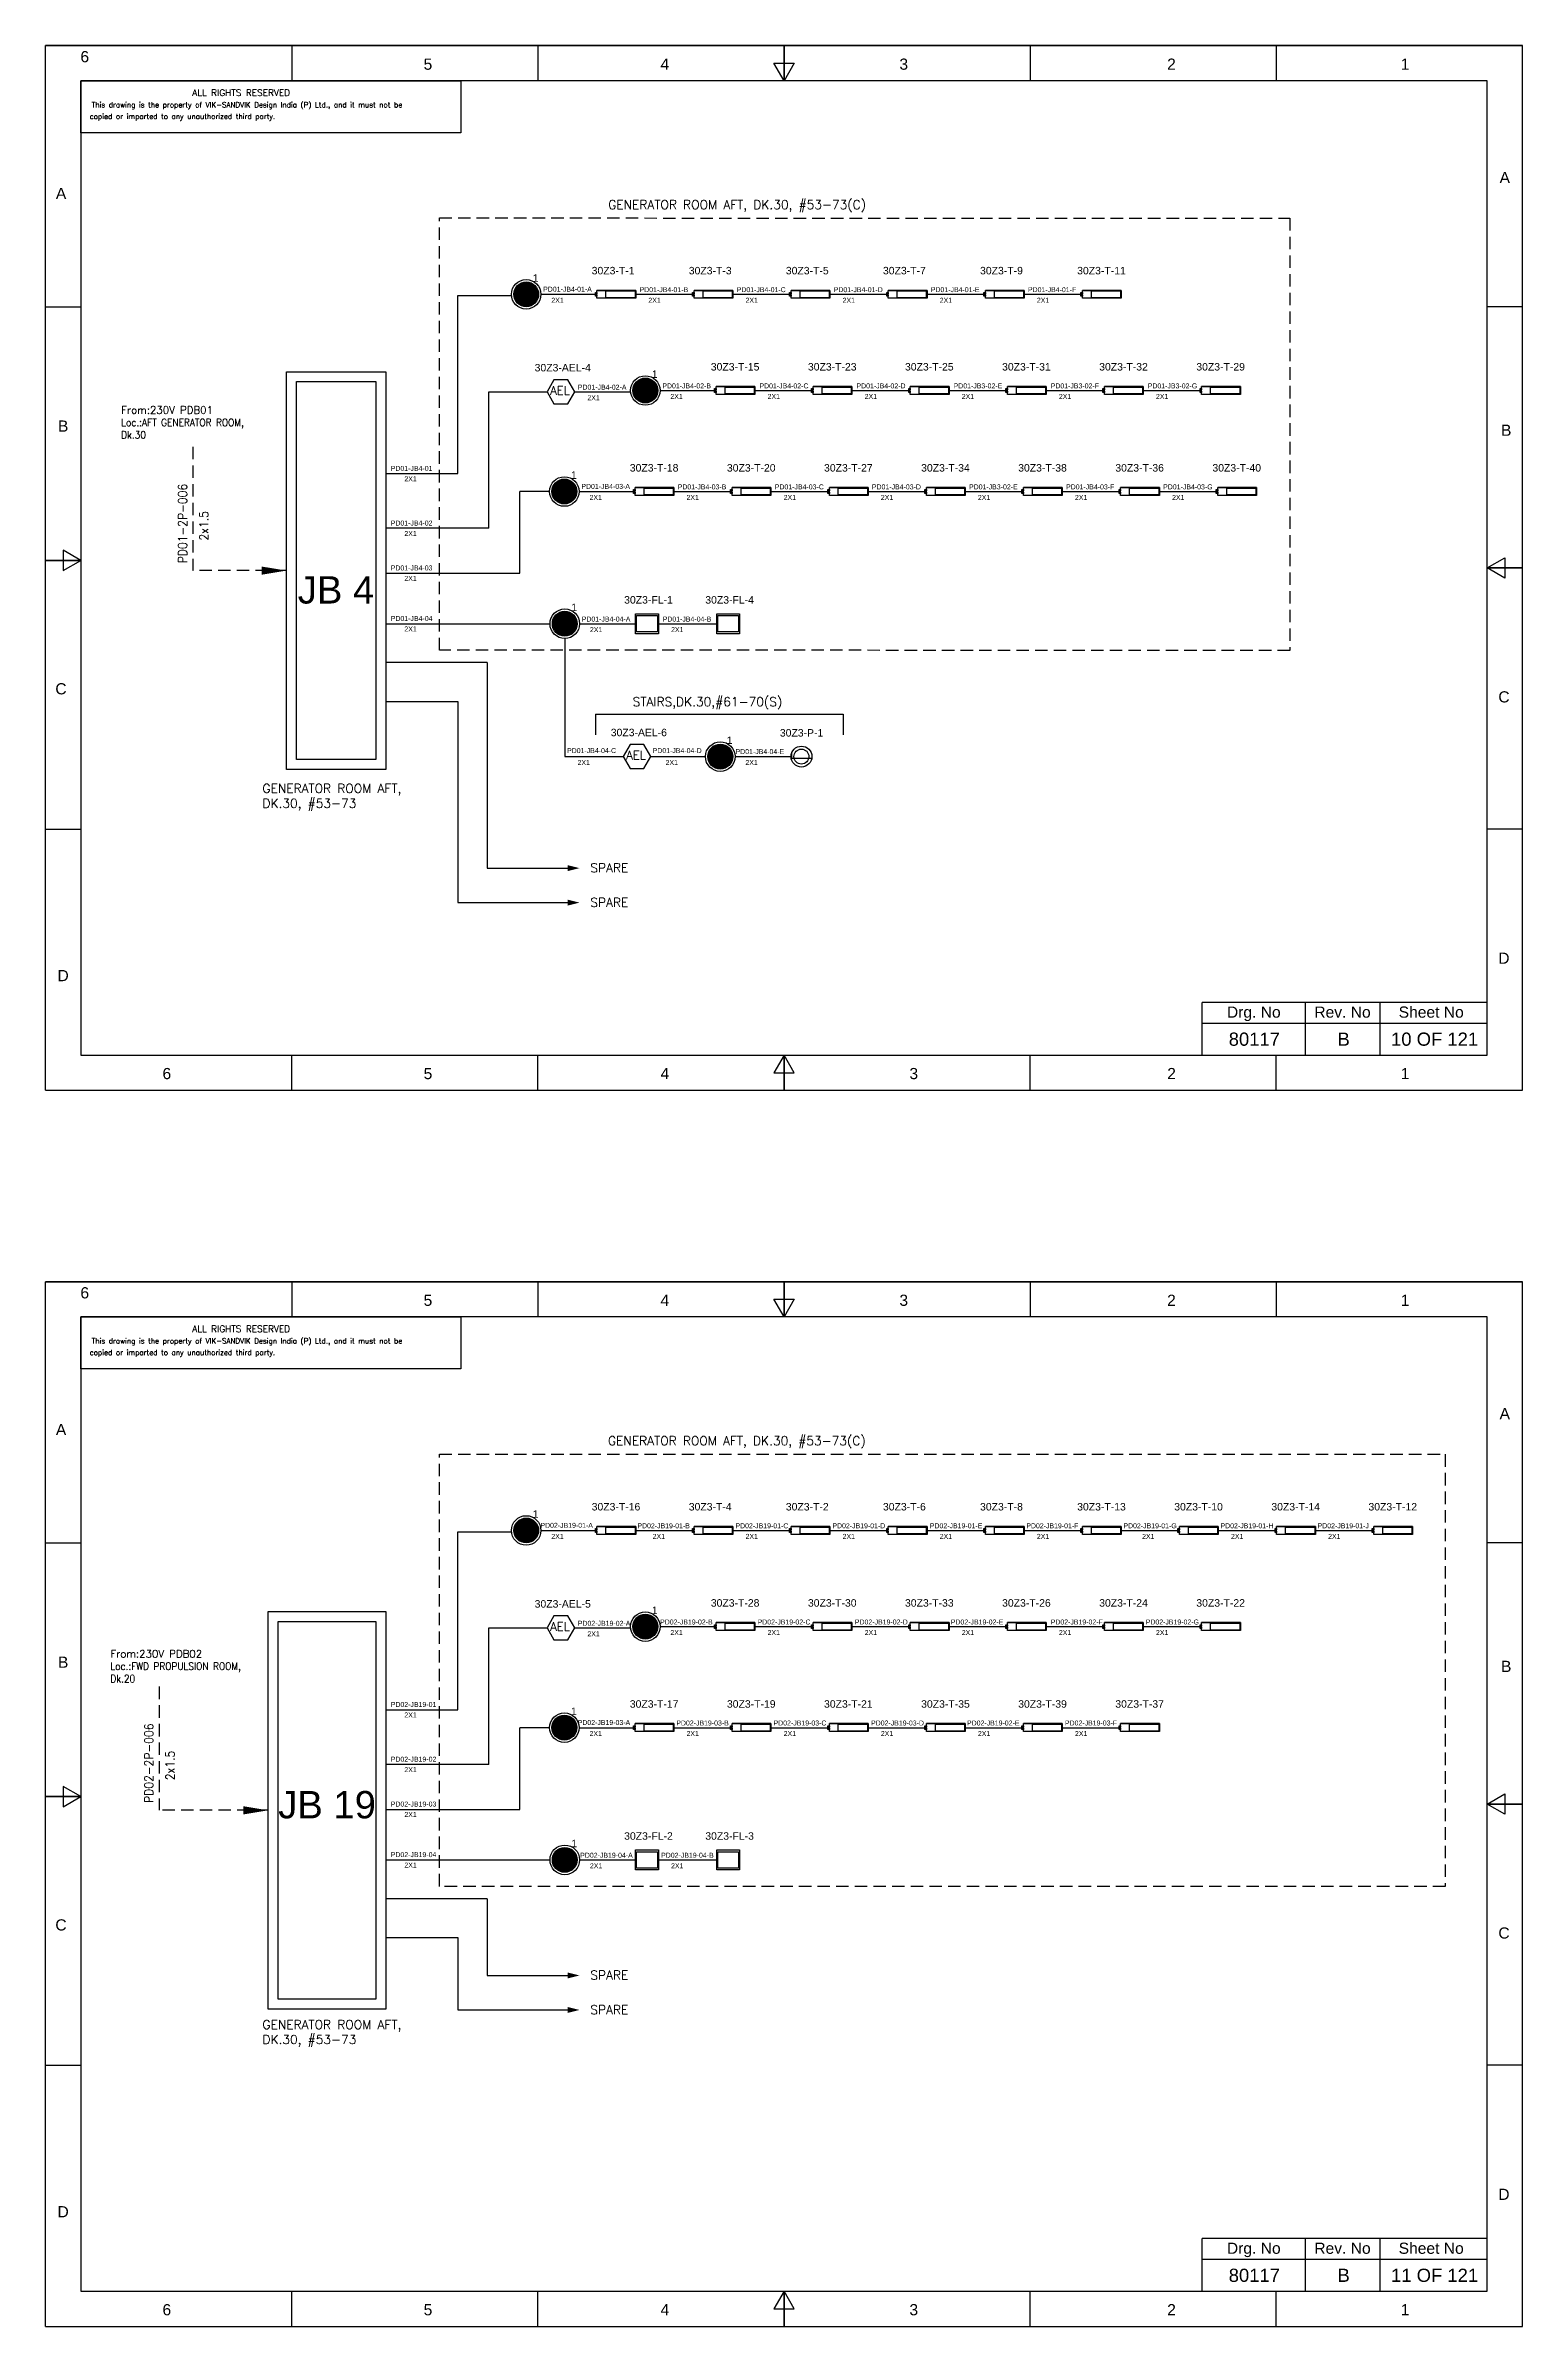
# Model space of a CAD drawing. Header units: inches. Extents: x -3311 to 1429, y -713 to 2436.
# Drawn here: x -2357.4 to -2060.4, y 1612.5 to 2071.1 of the extents above; entities that cross this region are included whole.
import ezdxf
from ezdxf.enums import TextEntityAlignment as Align

# ---------------------------------------------------------------- set-up
doc = ezdxf.new("R2010")
doc.units = ezdxf.units.IN
doc.linetypes.add('HIDDEN', pattern=[0.375, 0.25, -0.125])
doc.linetypes.add('SOLID', pattern=[0])
for name, color, linetype, lineweight in [('ELEC_TXT-025', 1, 'Continuous', 25), ('HEL-025', 1, 'Continuous', 25), ('HEL-035', 2, 'Continuous', 35)]:
    doc.layers.add(name, color=color, linetype=linetype, lineweight=lineweight)
doc.layers.add('LINE', color=3, linetype='SOLID')
doc.styles.add('_NORMAL', font='arial.ttf')
doc.styles.add('ROMANS', font='simplex.shx', dxfattribs={"width": 0.88})
doc.styles.get("Standard").update_dxf_attribs({"font": 'arial.ttf'})
doc.dimstyles.get("Standard").update_dxf_attribs({"dimtxt": 0.18, "dimasz": 0.18, "dimexe": 0.18, "dimexo": 0.0625, "dimgap": 0.09, "dimtad": 0, "dimtih": 1, "dimtoh": 1, "dimdec": 4, "dimzin": 0, "dimdsep": 46, "dimtxsty": 'Standard', "dimcen": 0.09, "dimadec": 0, "dimazin": 0, "dimtfac": 1, "dimtdec": 4, "dimtofl": 0, "dimtmove": 0, "dimatfit": 3, "dimfxl": 1, "dimtolj": 1, "dimtzin": 0, "dimarcsym": 0})
pattern_1 = [(0, (0, 0), (0, 6.985), [5.08, -1.905]), (90, (0, 0), (-6.985, 4e-16), [5.08, -1.905])]

# ---------------------------------------------------------------- blocks, each defined once
blk = doc.blocks.new('fr')
at = {"color": 7, "linetype": 'Continuous'}
for p, q in [((33763.99, 4500.4), (33466.99, 4500.4)), ((33466.99, 4500.4), (33763.99, 4500.4)), ((33466.99, 4290.33), (33466.99, 4500.4)), ((33516.49, 4500.4), (33516.49, 4493.33)), ((33565.99, 4500.4), (33565.99, 4493.33)), ((33615.49, 4500.4), (33615.49, 4493.33)), ((33615.49, 4493.33), (33615.49, 4500.4)), ((33615.49, 4500.4), (33615.49, 4493.33)), ((33664.99, 4500.4), (33664.99, 4493.33)), ((33714.49, 4500.4), (33714.49, 4493.33)), ((33763.99, 4290.33), (33763.99, 4500.4)), ((33763.99, 4290.33), (33763.99, 4500.4)), ((33615.49, 4493.33), (33613.45, 4496.87)), ((33613.45, 4496.87), (33617.53, 4496.87)), ((33617.53, 4496.87), (33615.49, 4493.33)), ((33756.92, 4493.33), (33474.06, 4493.33)), ((33474.06, 4493.33), (33474.06, 4297.41)), ((33756.92, 4297.41), (33756.92, 4493.33)), ((33466.99, 4447.89), (33474.06, 4447.89)), ((33763.99, 4447.89), (33756.92, 4447.89)), ((33474.06, 4396.87), (33470.53, 4398.91)), ((33470.53, 4398.91), (33470.53, 4394.83)), ((33466.99, 4396.87), (33474.06, 4396.87)), ((33474.06, 4396.87), (33466.99, 4396.87)), ((33466.99, 4396.87), (33474.06, 4396.87)), ((33470.53, 4394.83), (33474.06, 4396.87)), ((33756.92, 4395.37), (33760.45, 4397.41)), ((33763.99, 4395.37), (33756.92, 4395.37)), ((33760.45, 4393.33), (33756.92, 4395.37)), ((33756.92, 4395.37), (33763.99, 4395.37)), ((33763.99, 4395.37), (33756.92, 4395.37)), ((33760.45, 4397.41), (33760.45, 4393.33)), ((33466.99, 4342.85), (33474.06, 4342.85)), ((33763.99, 4342.85), (33756.92, 4342.85)), ((33474.06, 4297.41), (33756.92, 4297.41)), ((33516.49, 4290.33), (33516.49, 4297.41)), ((33565.99, 4290.33), (33565.99, 4297.41)), ((33615.49, 4297.41), (33613.45, 4293.87)), ((33613.45, 4293.87), (33617.53, 4293.87)), ((33615.49, 4290.33), (33615.49, 4297.41)), ((33617.53, 4293.87), (33615.49, 4297.41)), ((33615.49, 4297.41), (33615.49, 4290.33)), ((33615.49, 4290.33), (33615.49, 4297.41)), ((33664.99, 4290.33), (33664.99, 4297.41)), ((33714.49, 4290.33), (33714.49, 4297.41)), ((33466.99, 4290.33), (33763.99, 4290.33)), ((33466.99, 4290.33), (33763.99, 4290.33))]:
    blk.add_line(p, q, dxfattribs=at)
at = {"color": 7, "style": '_NORMAL'}
for s, p in [('6', (33474.86, 4498.18)), ('5', (33543.88, 4496.68)), ('4', (33591.52, 4496.68)), ('3', (33639.57, 4496.68)), ('2', (33693.41, 4496.68)), ('1', (33740.39, 4496.68)), ('A', (33760.45, 4473.88)), ('A', (33470.1, 4470.68)), ('B', (33470.52, 4423.9)), ('B', (33760.74, 4423.06)), ('C', (33470.08, 4371.07)), ('C', (33760.29, 4369.44)), ('D', (33760.27, 4316.89)), ('D', (33470.51, 4313.39)), ('6', (33491.37, 4293.69)), ('5', (33543.89, 4293.69)), ('4', (33591.53, 4293.69)), ('3', (33641.59, 4293.69)), ('2', (33693.43, 4293.69)), ('1', (33740.41, 4293.69))]:
    blk.add_text(s, height=2.25, dxfattribs=at).set_placement(p, align=Align.MIDDLE_CENTER)
blk = doc.blocks.new('A$C4BAD7D21')
at = {"layer": 'HEL-025'}
blk.add_lwpolyline([(-34000, 0), (-34000, 2086), (-18714, 2086), (-18714, 0)], close=True, dxfattribs=at)
at = {"layer": 'HEL-025', "style": 'ROMANS'}
for s, p in [('This drawing is the property of VIK-SANDVIK Design India (P) Ltd., and it must not be', (-33558, 1016)), (' copied or imparted to any unauthorized third party.', (-33785, 550))]:
    blk.add_text(s, height=210, dxfattribs=at).set_placement(p)
at = {"layer": 'HEL-035', "style": 'ROMANS'}
blk.add_text('     ALL RIGHTS RESERVED', height=262.5, dxfattribs=at).set_placement((-30497, 1476))
blk = doc.blocks.new('FIXED_KEY_SWITCH')
h = blk.add_hatch(color=1)
h.dxf.hatch_style = 1
edge = h.paths.add_edge_path()
edge.add_arc((848.13, 1737.46), 2.5, 0, 360)
at = {"color": 1}
blk.add_circle((848.13, 1737.46), 2.5, dxfattribs=at)
at = {"color": 7, "insert": (849.44, 1741.5), "char_height": 1.5, "attachment_point": 1, "style": '_NORMAL'}
blk.add_mtext_dynamic_manual_height_columns('1', width=1.5, gutter_width=7.5, heights=[0], dxfattribs=at)
blk = doc.blocks.new('SWT')
blk.add_blockref('FIXED_KEY_SWITCH', (0, 0))
blk.add_attdef('TAG_NO', (844.55, 1741.11), '', height=1.5)
blk = doc.blocks.new('2A')
at = {"color": 7, "lineweight": -3, "ltscale": 2.5}
blk.add_line((790.02, 1997.62, -0.03), (782.23, 1997.62, -0.03), dxfattribs=at)
at = {"color": 7, "lineweight": -3, "ltscale": 2.5, "elevation": -0.03}
for points in [[(781.91, 1997.21), (782.23, 1997.21), (782.23, 1996.94), (781.91, 1996.94)], [(781.91, 1996.7), (782.23, 1996.7), (782.23, 1996.44), (781.91, 1996.44)], [(782.23, 1997.62), (790.02, 1997.62), (790.02, 1996.02), (782.23, 1996.02)], [(784.03, 1997.5), (789.88, 1997.5), (789.88, 1996.14), (784.03, 1996.14)]]:
    blk.add_lwpolyline(points, close=True, dxfattribs=at)
blk = doc.blocks.new('LED TUBE LIGHT 30W')
blk.add_blockref('2A', (179.91, -357.89))
blk.add_attdef('TAG_NO.', (962.52, 1642.97), '', height=1.5)
blk = doc.blocks.new('AEL')
at = {"color": 4}
blk.add_lwpolyline([(989.98, -190.09), (992.75, -190.09), (994.14, -187.69), (992.75, -185.28), (989.98, -185.28), (988.59, -187.69)], close=True, dxfattribs=at)
at = {"color": 4, "style": 'ROMANS'}
blk.add_text('AEL', height=1.725, dxfattribs=at).set_placement((989.2, -188.27))
blk = doc.blocks.new('AEL_L')
blk.add_blockref('AEL', (0, 0))
blk.add_attdef('TAG_NO', (986.55, -183.59), '', height=1.5)
blk = doc.blocks.new('13')
for points in [[(436.88, 1959.44), (441.46, 1959.44), (441.46, 1955.44), (436.88, 1955.44)], [(437.07, 1959.08), (441.26, 1959.08), (441.26, 1955.8), (437.07, 1955.8)]]:
    blk.add_lwpolyline(points, close=True)
blk = doc.blocks.new('LED FLOOD LIGHT 100W')
blk.add_blockref('13', (5123.55, -712.19))
blk.add_attdef('TAG_NO', (5558.98, 1249.67), '', height=1.5)
blk = doc.blocks.new('1')
h = blk.add_hatch()
h.set_pattern_fill('ANGLE', color=6)
h.set_pattern_definition(pattern_1)
h.paths.add_polyline_path([(303.23, 2044.43, 1), (306.22, 2044.43, 1)], flags=0)
h.paths.add_polyline_path([(302.63, 2044.43, 1), (306.83, 2044.43, 1)])
h.paths.add_polyline_path([(306.22, 2044.43, -1), (303.23, 2044.43, -1)], flags=16)
h = blk.add_hatch()
h.set_pattern_fill('ANGLE', color=6)
h.set_pattern_definition(pattern_1)
h.paths.add_polyline_path([(303.23, 2044.43, 1), (306.22, 2044.43, 1)])
at = {"color": 6}
for radius in [2.1, 1.5]:
    blk.add_circle((304.73, 2044.43), radius, dxfattribs=at)
blk = doc.blocks.new('LED PENDENT LIGHT 15W')
blk.add_blockref('1', (0, 0))
blk.add_attdef('TAG_NO', (301.63, 2048.1), '', height=1.5)

msp = doc.modelspace()

# ---------------------------------------------------------------- linework, layer by layer
for p, q in [((-2274.44, 1985.06), (-2274.44, 2020.86)), ((-2256, 1981.46), (-2262.01, 1981.46)), ((-2252.94, 1951.9), (-2252.94, 1928.16)), ((-2268.52, 1947.07), (-2288.91, 1947.07)), ((-2246.74, 1936.71, -0.03), (-2196.98, 1936.71, -0.03)), ((-2274.44, 1736.48), (-2274.44, 1772.28)), ((-2256, 1732.88), (-2262.01, 1732.88)), ((-2268.52, 1698.49), (-2288.91, 1698.49))]:
    msp.add_line(p, q)
at = {"color": 7, "linetype": 'Continuous'}
for p, q in [((-2067.42, 1878.73), (-2124.74, 1878.73)), ((-2124.74, 1868.14), (-2124.74, 1878.73)), ((-2103.97, 1868.14), (-2103.97, 1878.73)), ((-2088.95, 1868.14), (-2088.95, 1878.73)), ((-2124.74, 1874.55), (-2067.42, 1874.55)), ((-2067.42, 1630.15), (-2124.74, 1630.15)), ((-2124.74, 1619.56), (-2124.74, 1630.15)), ((-2103.97, 1619.56), (-2103.97, 1630.15)), ((-2088.95, 1619.56), (-2088.95, 1630.15)), ((-2124.74, 1625.97), (-2067.42, 1625.97))]:
    msp.add_line(p, q, dxfattribs=at)
at = {"linetype": 'HIDDEN', "ltscale": 10}
for points in [[(-2278.16, 2036.48), (-2107.09, 2036.44), (-2107.09, 1949.51), (-2278.16, 1949.55)], [(-2278.16, 1787.9), (-2075.85, 1787.86), (-2075.85, 1700.93), (-2278.16, 1700.97)]]:
    msp.add_lwpolyline(points, close=True, dxfattribs=at)
for points in [[(-2308.91, 2005.56), (-2288.91, 2005.56), (-2288.91, 1925.56), (-2308.91, 1925.56)], [(-2312.58, 1756.26), (-2288.91, 1756.26), (-2288.91, 1676.26), (-2312.58, 1676.26)], [(-2310.58, 1754.26), (-2290.91, 1754.26), (-2290.91, 1678.26), (-2310.58, 1678.26)]]:
    msp.add_lwpolyline(points, close=True)
for points in [[(-2327.71, 1990.44), (-2327.71, 1965.56)], [(-2334.5, 1741.14), (-2334.5, 1716.26)]]:
    msp.add_lwpolyline(points, dxfattribs=at)
for points in [[(-2252.34, 1905.74, 1.18, 0, 0), (-2249.98, 1905.74, 0, 0, 0)], [(-2252.34, 1898.79, 1.18, 0, 0), (-2249.98, 1898.79, 0, 0, 0)], [(-2252.34, 1683.06, 1.18, 0, 0), (-2249.98, 1683.06, 0, 0, 0)], [(-2252.34, 1676.11, 1.18, 0, 0), (-2249.98, 1676.11, 0, 0, 0)]]:
    msp.add_lwpolyline(points, format="xyseb")
at = {"layer": 'LINE', "color": 0}
for p, q in [((-2274.44, 2020.86), (-2263.66, 2020.86)), ((-2257.72, 2021.12, 0), (-2246.47, 2021.12, -0.03)), ((-2238.67, 2021.12, -0.03), (-2226.94, 2021.12, -0.05)), ((-2219.14, 2021.12, -0.05), (-2207.41, 2021.12, -0.08)), ((-2199.62, 2021.12, -0.08), (-2187.89, 2021.12, -0.11)), ((-2180.09, 2021.12, -0.11), (-2168.36, 2021.12, -0.14)), ((-2160.56, 2021.12, -0.14), (-2148.83, 2021.12, -0.16)), ((-2268.23, 1974.07), (-2268.23, 2001.52)), ((-2268.23, 2001.52), (-2256.5, 2001.52)), ((-2250.95, 2001.52), (-2239.7, 2001.52, -0.03)), ((-2233.76, 2001.78, -0.03), (-2222.51, 2001.78, -0.05)), ((-2214.71, 2001.78, -0.05), (-2202.98, 2001.78, -0.08)), ((-2195.18, 2001.78, -0.08), (-2183.45, 2001.78, -0.11)), ((-2175.66, 2001.78, -0.11), (-2163.93, 2001.78, -0.14)), ((-2156.13, 2001.78, -0.14), (-2144.4, 2001.78, -0.16)), ((-2136.6, 2001.78, -0.16), (-2124.87, 2001.78, -0.19)), ((-2288.91, 1985.06), (-2274.44, 1985.06)), ((-2262.01, 1965.04), (-2262.01, 1981.46)), ((-2250.05, 1981.46, 0), (-2238.79, 1981.46, -0.03)), ((-2230.99, 1981.46, -0.03), (-2219.27, 1981.46, -0.05)), ((-2211.47, 1981.46, -0.05), (-2199.74, 1981.46, -0.08)), ((-2191.94, 1981.46, -0.08), (-2180.21, 1981.46, -0.11)), ((-2172.41, 1981.46, -0.11), (-2160.69, 1981.46, -0.14)), ((-2152.89, 1981.46, -0.14), (-2141.16, 1981.46, -0.16)), ((-2133.36, 1981.46, -0.16), (-2121.63, 1981.46, -0.19)), ((-2268.23, 1974.07), (-2288.91, 1974.07)), ((-2288.91, 1965.04), (-2262.01, 1965.04)), ((-2288.91, 1954.88), (-2255.91, 1954.88)), ((-2249.96, 1954.88, 0), (-2238.71, 1954.88, -0.03)), ((-2234.12, 1954.88, -0.03), (-2222.39, 1954.88, -0.05)), ((-2268.52, 1947.07), (-2268.52, 1905.74)), ((-2288.91, 1939.27), (-2274.44, 1939.27)), ((-2274.44, 1939.27), (-2274.44, 1898.79)), ((-2246.74, 1936.71, -0.03), (-2246.74, 1932.52, -0.03)), ((-2196.98, 1936.71, -0.03), (-2196.98, 1932.52, -0.03)), ((-2252.94, 1928.16, 0), (-2241.2, 1928.16, -0.03)), ((-2235.65, 1928.16, -0.03), (-2224.64, 1928.16, -0.03)), ((-2218.69, 1928.16, -0.03), (-2207.44, 1928.16, -0.05)), ((-2268.52, 1905.74), (-2252.25, 1905.74)), ((-2274.44, 1898.79), (-2252.25, 1898.79)), ((-2274.44, 1772.28), (-2263.66, 1772.28)), ((-2257.72, 1772.54, 0), (-2246.47, 1772.54, -0.03)), ((-2238.67, 1772.54, -0.03), (-2226.94, 1772.54, -0.05)), ((-2219.14, 1772.54, -0.05), (-2207.41, 1772.54, -0.08)), ((-2199.62, 1772.54, -0.08), (-2187.89, 1772.54, -0.11)), ((-2180.09, 1772.54, -0.11), (-2168.36, 1772.54, -0.14)), ((-2160.56, 1772.54, -0.14), (-2148.83, 1772.54, -0.16)), ((-2141.03, 1772.54, -0.16), (-2129.31, 1772.54, -0.19)), ((-2121.51, 1772.54, -0.19), (-2109.78, 1772.54, -0.22)), ((-2101.98, 1772.54, -0.22), (-2090.25, 1772.54, -0.24)), ((-2268.23, 1725.48), (-2268.23, 1752.94)), ((-2268.23, 1752.94), (-2256.5, 1752.94)), ((-2250.95, 1752.94), (-2239.7, 1752.94, -0.03)), ((-2233.76, 1753.2, -0.03), (-2222.51, 1753.2, -0.05)), ((-2214.71, 1753.2, -0.05), (-2202.98, 1753.2, -0.08)), ((-2195.18, 1753.2, -0.08), (-2183.45, 1753.2, -0.11)), ((-2175.66, 1753.2, -0.11), (-2163.93, 1753.2, -0.14)), ((-2156.13, 1753.2, -0.14), (-2144.4, 1753.2, -0.16)), ((-2136.6, 1753.2, -0.16), (-2124.87, 1753.2, -0.19)), ((-2288.91, 1736.48), (-2274.44, 1736.48)), ((-2262.01, 1716.46), (-2262.01, 1732.88)), ((-2250.05, 1732.88, 0), (-2238.79, 1732.88, -0.03)), ((-2230.99, 1732.88, -0.03), (-2219.27, 1732.88, -0.05)), ((-2211.47, 1732.88, -0.05), (-2199.74, 1732.88, -0.08)), ((-2191.94, 1732.88, -0.08), (-2180.21, 1732.88, -0.11)), ((-2172.41, 1732.88, -0.11), (-2160.69, 1732.88, -0.14)), ((-2152.89, 1732.88, -0.14), (-2141.16, 1732.88, -0.16)), ((-2268.23, 1725.48), (-2288.91, 1725.48)), ((-2288.91, 1716.46), (-2262.01, 1716.46)), ((-2288.91, 1706.29), (-2255.91, 1706.29)), ((-2249.96, 1706.29, 0), (-2238.71, 1706.29, -0.03)), ((-2234.12, 1706.29, -0.03), (-2222.39, 1706.29, -0.05)), ((-2268.52, 1698.49), (-2268.52, 1683.06)), ((-2288.91, 1690.69), (-2274.44, 1690.69)), ((-2274.44, 1690.69), (-2274.44, 1676.11)), ((-2268.52, 1683.06), (-2252.25, 1683.06)), ((-2274.44, 1676.11), (-2252.25, 1676.11))]:
    msp.add_line(p, q, dxfattribs=at)
for points in [[(-2308.91, 2005.56), (-2288.91, 2005.56), (-2288.91, 1925.56), (-2308.91, 1925.56)], [(-2306.91, 2003.56), (-2290.91, 2003.56), (-2290.91, 1927.56), (-2306.91, 1927.56)]]:
    msp.add_lwpolyline(points, close=True, dxfattribs=at)
for centre in [(-2260.7, 2021.12), (-2236.74, 2001.78, -0.03), (-2253.02, 1981.46), (-2252.94, 1954.88), (-2221.67, 1928.16, -0.03), (-2260.7, 1772.54), (-2236.74, 1753.2, -0.03), (-2253.02, 1732.88), (-2252.94, 1706.29)]:
    msp.add_circle(centre, 2.97, dxfattribs=at)

# ---------------------------------------------------------------- block references
for name, p in [('fr', (-35824.34, -2429.27)), ('SWT', (-3108.83, 283.66)), ('SWT', (-3084.87, 264.32, -0.03)), ('SWT', (-3101.15, 244.01)), ('SWT', (-3101.07, 217.42)), ('SWT', (-3069.8, 190.7, -0.03)), ('fr', (-35824.34, -2677.85)), ('SWT', (-3108.83, 35.08)), ('SWT', (-3084.87, 15.74, -0.03)), ('SWT', (-3101.15, -4.57)), ('SWT', (-3101.07, -31.16))]:
    msp.add_blockref(name, p)
ref = msp.add_blockref('LED TUBE LIGHT 30W', (-3208.6, 382.19))
ref.add_attrib('TAG_NO.', '30Z3-T-1', (-2247.53, 2025.14), dxfattribs={"height": 1.5})
ref = msp.add_blockref('LED TUBE LIGHT 30W', (-3189.07, 382.19, -0.03))
ref.add_attrib('TAG_NO.', '30Z3-T-3', (-2228, 2025.14, -0.03), dxfattribs={"height": 1.5})
ref = msp.add_blockref('LED TUBE LIGHT 30W', (-3169.55, 382.19, -0.05))
ref.add_attrib('TAG_NO.', '30Z3-T-5', (-2208.48, 2025.14, -0.05), dxfattribs={"height": 1.5})
ref = msp.add_blockref('LED TUBE LIGHT 30W', (-3150.02, 382.19, -0.08))
ref.add_attrib('TAG_NO.', '30Z3-T-7', (-2188.95, 2025.14, -0.08), dxfattribs={"height": 1.5})
ref = msp.add_blockref('LED TUBE LIGHT 30W', (-3130.49, 382.19, -0.11))
ref.add_attrib('TAG_NO.', '30Z3-T-9', (-2169.42, 2025.14, -0.11), dxfattribs={"height": 1.5})
ref = msp.add_blockref('LED TUBE LIGHT 30W', (-3110.96, 382.19, -0.14))
ref.add_attrib('TAG_NO.', '30Z3-T-11', (-2149.89, 2025.14, -0.14), dxfattribs={"height": 1.5})
ref = msp.add_blockref('AEL_L', (-3245.09, 2189.21))
ref.add_attrib('TAG_NO', '30Z3-AEL-4', (-2259, 2005.62), dxfattribs={"color": 4, "height": 1.5})
ref = msp.add_blockref('LED TUBE LIGHT 30W', (-3184.64, 362.85, -0.03))
ref.add_attrib('TAG_NO.', '30Z3-T-15', (-2223.57, 2005.8, -0.03), dxfattribs={"height": 1.5})
ref = msp.add_blockref('LED TUBE LIGHT 30W', (-3165.11, 362.85, -0.05))
ref.add_attrib('TAG_NO.', '30Z3-T-23', (-2204.04, 2005.8, -0.05), dxfattribs={"height": 1.5})
ref = msp.add_blockref('LED TUBE LIGHT 30W', (-3145.59, 362.85, -0.08))
ref.add_attrib('TAG_NO.', '30Z3-T-25', (-2184.52, 2005.8, -0.08), dxfattribs={"height": 1.5})
ref = msp.add_blockref('LED TUBE LIGHT 30W', (-3126.06, 362.85, -0.11))
ref.add_attrib('TAG_NO.', '30Z3-T-31', (-2164.99, 2005.8, -0.11), dxfattribs={"height": 1.5})
ref = msp.add_blockref('LED TUBE LIGHT 30W', (-3106.53, 362.85, -0.14))
ref.add_attrib('TAG_NO.', '30Z3-T-32', (-2145.46, 2005.8, -0.14), dxfattribs={"height": 1.5})
ref = msp.add_blockref('LED TUBE LIGHT 30W', (-3087, 362.85, -0.16))
ref.add_attrib('TAG_NO.', '30Z3-T-29', (-2125.93, 2005.8, -0.16), dxfattribs={"height": 1.5})
ref = msp.add_blockref('LED TUBE LIGHT 30W', (-3200.93, 342.54))
ref.add_attrib('TAG_NO.', '30Z3-T-18', (-2239.86, 1985.48), dxfattribs={"height": 1.5})
ref = msp.add_blockref('LED TUBE LIGHT 30W', (-3181.4, 342.54, -0.03))
ref.add_attrib('TAG_NO.', '30Z3-T-20', (-2220.33, 1985.48, -0.03), dxfattribs={"height": 1.5})
ref = msp.add_blockref('LED TUBE LIGHT 30W', (-3161.87, 342.54, -0.05))
ref.add_attrib('TAG_NO.', '30Z3-T-27', (-2200.8, 1985.48, -0.05), dxfattribs={"height": 1.5})
ref = msp.add_blockref('LED TUBE LIGHT 30W', (-3142.34, 342.54, -0.08))
ref.add_attrib('TAG_NO.', '30Z3-T-34', (-2181.27, 1985.48, -0.08), dxfattribs={"height": 1.5})
ref = msp.add_blockref('LED TUBE LIGHT 30W', (-3122.82, 342.54, -0.11))
ref.add_attrib('TAG_NO.', '30Z3-T-38', (-2161.75, 1985.48, -0.11), dxfattribs={"height": 1.5})
ref = msp.add_blockref('LED TUBE LIGHT 30W', (-3103.29, 342.54, -0.14))
ref.add_attrib('TAG_NO.', '30Z3-T-36', (-2142.22, 1985.48, -0.14), dxfattribs={"height": 1.5})
ref = msp.add_blockref('LED TUBE LIGHT 30W', (-3083.76, 342.54, -0.16))
ref.add_attrib('TAG_NO.', '30Z3-T-40', (-2122.69, 1985.48, -0.16), dxfattribs={"height": 1.5})
ref = msp.add_blockref('LED FLOOD LIGHT 100W', (-7799.13, 709.62, -0.03))
ref.add_attrib('TAG_NO', '30Z3-FL-1', (-2241, 1958.93, -0.03), dxfattribs={"height": 1.5})
ref = msp.add_blockref('LED FLOOD LIGHT 100W', (-7782.81, 709.62, -0.05))
ref.add_attrib('TAG_NO', '30Z3-FL-4', (-2224.68, 1958.93, -0.05), dxfattribs={"height": 1.5})
ref = msp.add_blockref('AEL_L', (-3229.79, 2115.85, -0.03))
ref.add_attrib('TAG_NO', '30Z3-AEL-6', (-2243.69, 1932.26, -0.03), dxfattribs={"color": 4, "height": 1.5})
ref = msp.add_blockref('LED PENDENT LIGHT 15W', (-2510.07, -116.27, -0.05))
ref.add_attrib('TAG_NO', '30Z3-P-1', (-2209.68, 1932.19, -0.05), dxfattribs={"height": 1.5})
ref = msp.add_blockref('LED TUBE LIGHT 30W', (-3208.6, 133.61))
ref.add_attrib('TAG_NO.', '30Z3-T-16', (-2247.53, 1776.56), dxfattribs={"height": 1.5})
ref = msp.add_blockref('LED TUBE LIGHT 30W', (-3189.07, 133.61, -0.03))
ref.add_attrib('TAG_NO.', '30Z3-T-4', (-2228, 1776.56, -0.03), dxfattribs={"height": 1.5})
ref = msp.add_blockref('LED TUBE LIGHT 30W', (-3169.55, 133.61, -0.05))
ref.add_attrib('TAG_NO.', '30Z3-T-2', (-2208.48, 1776.56, -0.05), dxfattribs={"height": 1.5})
ref = msp.add_blockref('LED TUBE LIGHT 30W', (-3150.02, 133.61, -0.08))
ref.add_attrib('TAG_NO.', '30Z3-T-6', (-2188.95, 1776.56, -0.08), dxfattribs={"height": 1.5})
ref = msp.add_blockref('LED TUBE LIGHT 30W', (-3130.49, 133.61, -0.11))
ref.add_attrib('TAG_NO.', '30Z3-T-8', (-2169.42, 1776.56, -0.11), dxfattribs={"height": 1.5})
ref = msp.add_blockref('LED TUBE LIGHT 30W', (-3110.96, 133.61, -0.14))
ref.add_attrib('TAG_NO.', '30Z3-T-13', (-2149.89, 1776.56, -0.14), dxfattribs={"height": 1.5})
ref = msp.add_blockref('LED TUBE LIGHT 30W', (-3091.44, 133.61, -0.16))
ref.add_attrib('TAG_NO.', '30Z3-T-10', (-2130.37, 1776.56, -0.16), dxfattribs={"height": 1.5})
ref = msp.add_blockref('LED TUBE LIGHT 30W', (-3071.91, 133.61, -0.19))
ref.add_attrib('TAG_NO.', '30Z3-T-14', (-2110.84, 1776.56, -0.19), dxfattribs={"height": 1.5})
ref = msp.add_blockref('LED TUBE LIGHT 30W', (-3052.38, 133.61, -0.22))
ref.add_attrib('TAG_NO.', '30Z3-T-12', (-2091.31, 1776.56, -0.22), dxfattribs={"height": 1.5})
ref = msp.add_blockref('AEL_L', (-3245.09, 1940.62))
ref.add_attrib('TAG_NO', '30Z3-AEL-5', (-2259, 1757.03), dxfattribs={"color": 4, "height": 1.5})
ref = msp.add_blockref('LED TUBE LIGHT 30W', (-3184.64, 114.27, -0.03))
ref.add_attrib('TAG_NO.', '30Z3-T-28', (-2223.57, 1757.22, -0.03), dxfattribs={"height": 1.5})
ref = msp.add_blockref('LED TUBE LIGHT 30W', (-3165.11, 114.27, -0.05))
ref.add_attrib('TAG_NO.', '30Z3-T-30', (-2204.04, 1757.22, -0.05), dxfattribs={"height": 1.5})
ref = msp.add_blockref('LED TUBE LIGHT 30W', (-3145.59, 114.27, -0.08))
ref.add_attrib('TAG_NO.', '30Z3-T-33', (-2184.52, 1757.22, -0.08), dxfattribs={"height": 1.5})
ref = msp.add_blockref('LED TUBE LIGHT 30W', (-3126.06, 114.27, -0.11))
ref.add_attrib('TAG_NO.', '30Z3-T-26', (-2164.99, 1757.22, -0.11), dxfattribs={"height": 1.5})
ref = msp.add_blockref('LED TUBE LIGHT 30W', (-3106.53, 114.27, -0.14))
ref.add_attrib('TAG_NO.', '30Z3-T-24', (-2145.46, 1757.22, -0.14), dxfattribs={"height": 1.5})
ref = msp.add_blockref('LED TUBE LIGHT 30W', (-3087, 114.27, -0.16))
ref.add_attrib('TAG_NO.', '30Z3-T-22', (-2125.93, 1757.22, -0.16), dxfattribs={"height": 1.5})
ref = msp.add_blockref('LED TUBE LIGHT 30W', (-3200.93, 93.96))
ref.add_attrib('TAG_NO.', '30Z3-T-17', (-2239.86, 1736.9), dxfattribs={"height": 1.5})
ref = msp.add_blockref('LED TUBE LIGHT 30W', (-3181.4, 93.96, -0.03))
ref.add_attrib('TAG_NO.', '30Z3-T-19', (-2220.33, 1736.9, -0.03), dxfattribs={"height": 1.5})
ref = msp.add_blockref('LED TUBE LIGHT 30W', (-3161.87, 93.96, -0.05))
ref.add_attrib('TAG_NO.', '30Z3-T-21', (-2200.8, 1736.9, -0.05), dxfattribs={"height": 1.5})
ref = msp.add_blockref('LED TUBE LIGHT 30W', (-3142.34, 93.96, -0.08))
ref.add_attrib('TAG_NO.', '30Z3-T-35', (-2181.27, 1736.9, -0.08), dxfattribs={"height": 1.5})
ref = msp.add_blockref('LED TUBE LIGHT 30W', (-3122.82, 93.96, -0.11))
ref.add_attrib('TAG_NO.', '30Z3-T-39', (-2161.75, 1736.9, -0.11), dxfattribs={"height": 1.5})
ref = msp.add_blockref('LED TUBE LIGHT 30W', (-3103.29, 93.96, -0.14))
ref.add_attrib('TAG_NO.', '30Z3-T-37', (-2142.22, 1736.9, -0.14), dxfattribs={"height": 1.5})
ref = msp.add_blockref('LED FLOOD LIGHT 100W', (-7799.13, 461.04, -0.03))
ref.add_attrib('TAG_NO', '30Z3-FL-2', (-2241, 1710.35, -0.03), dxfattribs={"height": 1.5})
ref = msp.add_blockref('LED FLOOD LIGHT 100W', (-7782.81, 461.04, -0.05))
ref.add_attrib('TAG_NO', '30Z3-FL-3', (-2224.68, 1710.35, -0.05), dxfattribs={"height": 1.5})
at = {"layer": 'ELEC_TXT-025', "color": 0, "xscale": 0.005, "yscale": 0.005, "zscale": 0.005}
for p in [(-2180.28, 2053.63), (-2180.28, 1805.05)]:
    msp.add_blockref('A$C4BAD7D21', p, dxfattribs=at)

# ---------------------------------------------------------------- texts
at = {"color": 7}
for s, p in [('PD01-JB4-01-A', (-2257.28, 2021.65, 0.05)), ('2X1', (-2255.64, 2019.43)), ('PD01-JB4-01-B', (-2237.9, 2021.56, 0.03)), ('2X1', (-2236.13, 2019.43, -0.03)), ('PD01-JB4-01-C', (-2218.37, 2021.56)), ('2X1', (-2216.58, 2019.43, -0.05)), ('PD01-JB4-01-D', (-2198.85, 2021.56, -0.03)), ('2X1', (-2197.06, 2019.43, -0.08)), ('PD01-JB4-01-E', (-2179.32, 2021.56, -0.05)), ('2X1', (-2177.53, 2019.43, -0.11)), ('PD01-JB4-01-F', (-2159.79, 2021.56, -0.08)), ('2X1', (-2158, 2019.43, -0.14)), ('PD01-JB4-02-A', (-2250.31, 2001.95, 0.05)), ('2X1', (-2248.39, 1999.83)), ('PD01-JB4-02-B', (-2233.32, 2002.21, 0.03)), ('2X1', (-2231.7, 2000.09, -0.03)), ('PD01-JB4-02-C', (-2213.79, 2002.21)), ('2X1', (-2212.15, 2000.09, -0.05)), ('PD01-JB4-02-D', (-2194.27, 2002.21, -0.03)), ('2X1', (-2192.62, 2000.09, -0.08)), ('PD01-JB3-02-E', (-2174.74, 2002.21, -0.05)), ('2X1', (-2173.1, 2000.09, -0.11)), ('PD01-JB3-02-F', (-2155.21, 2002.21, -0.08)), ('2X1', (-2153.57, 2000.09, -0.14)), ('PD01-JB3-02-G', (-2135.69, 2002.21, -0.11)), ('2X1', (-2134.04, 2000.09, -0.16)), ('PD01-JB4-01', (-2287.93, 1985.62)), ('2X1', (-2285.2, 1983.52)), ('PD01-JB4-03-A', (-2249.61, 1982, 0.05)), ('PD01-JB4-03-B', (-2230.23, 1981.9, 0.03)), ('PD01-JB4-03-C', (-2210.7, 1981.9)), ('PD01-JB4-03-D', (-2191.17, 1981.9, -0.03)), ('PD01-JB3-02-E', (-2171.64, 1981.9, -0.05)), ('PD01-JB4-03-F', (-2152.12, 1981.9, -0.08)), ('PD01-JB4-03-G', (-2132.59, 1981.9, -0.11)), ('2X1', (-2247.96, 1979.78)), ('2X1', (-2228.46, 1979.78, -0.03)), ('2X1', (-2208.91, 1979.78, -0.05)), ('2X1', (-2189.38, 1979.78, -0.08)), ('2X1', (-2169.86, 1979.78, -0.11)), ('2X1', (-2150.33, 1979.78, -0.14)), ('2X1', (-2130.8, 1979.78, -0.16)), ('PD01-JB4-02', (-2287.93, 1974.62)), ('2X1', (-2285.2, 1972.52)), ('PD01-JB4-03', (-2287.93, 1965.6)), ('2X1', (-2285.2, 1963.5)), ('PD01-JB4-04', (-2287.93, 1955.43)), ('2X1', (-2285.2, 1953.33)), ('PD01-JB4-04-A', (-2249.52, 1955.31, 0.05)), ('2X1', (-2247.88, 1953.19)), ('PD01-JB4-04-B', (-2233.25, 1955.31, 0.05)), ('2X1', (-2231.56, 1953.19, -0.03)), ('PD01-JB4-04-C', (-2252.48, 1928.87, 0.05)), ('2X1', (-2250.37, 1926.47)), ('PD01-JB4-04-D', (-2235.27, 1928.87, 0.05)), ('2X1', (-2232.66, 1926.47, -0.03)), ('PD01-JB4-04-E', (-2218.59, 1928.67, 0.02)), ('2X1', (-2216.61, 1926.47, -0.03)), ('PD02-JB19-01-A', (-2257.84, 1773.07, 0.05)), ('2X1', (-2255.64, 1770.85)), ('PD02-JB19-01-B', (-2238.34, 1772.98, 0.03)), ('2X1', (-2235.26, 1770.85, -0.03)), ('PD02-JB19-01-C', (-2218.61, 1772.98)), ('2X1', (-2216.58, 1770.85, -0.05)), ('PD02-JB19-01-D', (-2199.12, 1772.98, -0.03)), ('2X1', (-2197.06, 1770.85, -0.08)), ('PD02-JB19-01-E', (-2179.52, 1772.98, -0.05)), ('2X1', (-2177.53, 1770.85, -0.11)), ('PD02-JB19-01-F', (-2160.12, 1772.98, -0.08)), ('2X1', (-2158, 1770.85, -0.14)), ('PD02-JB19-01-G', (-2140.59, 1772.98, -0.11)), ('2X1', (-2136.83, 1770.85, -0.19)), ('PD02-JB19-01-H', (-2121.06, 1772.98, -0.14)), ('2X1', (-2118.95, 1770.85, -0.19)), ('PD02-JB19-01-J', (-2101.54, 1772.98, -0.16)), ('2X1', (-2099.42, 1770.85, -0.22)), ('PD02-JB19-02-A', (-2250.31, 1753.37, 0.05)), ('2X1', (-2248.39, 1751.25)), ('PD02-JB19-02-B', (-2233.76, 1753.63, 0.03)), ('2X1', (-2231.7, 1751.51, -0.03)), ('PD02-JB19-02-C', (-2214.16, 1753.63)), ('2X1', (-2212.15, 1751.51, -0.05)), ('PD02-JB19-02-D', (-2194.59, 1753.63, -0.03)), ('2X1', (-2192.62, 1751.51, -0.08)), ('PD02-JB19-02-E', (-2175.3, 1753.63, -0.05)), ('2X1', (-2173.1, 1751.51, -0.11)), ('PD02-JB19-02-F', (-2155.21, 1753.63, -0.08)), ('2X1', (-2153.57, 1751.51, -0.14)), ('PD02-JB19-02-G', (-2136.1, 1753.63, -0.11)), ('2X1', (-2134.04, 1751.51, -0.16)), ('PD02-JB19-01', (-2287.93, 1737.04)), ('2X1', (-2285.2, 1734.94)), ('PD02-JB19-03-A', (-2250.34, 1733.42, 0.05)), ('PD02-JB19-03-B', (-2230.51, 1733.32, 0.03)), ('PD02-JB19-03-C', (-2210.95, 1733.32)), ('PD02-JB19-03-D', (-2191.34, 1733.32, -0.03)), ('PD02-JB19-02-E', (-2172.05, 1733.32, -0.05)), ('PD02-JB19-03-F', (-2152.35, 1733.32, -0.08)), ('2X1', (-2247.96, 1731.2)), ('2X1', (-2228.46, 1731.2, -0.03)), ('2X1', (-2208.91, 1731.2, -0.05)), ('2X1', (-2189.38, 1731.2, -0.08)), ('2X1', (-2169.86, 1731.2, -0.11)), ('2X1', (-2150.33, 1731.2, -0.14)), ('PD02-JB19-02', (-2287.93, 1726.04)), ('2X1', (-2285.2, 1723.94)), ('PD02-JB19-03', (-2287.93, 1717.02)), ('2X1', (-2285.2, 1714.92)), ('PD02-JB19-04', (-2287.93, 1706.85)), ('PD02-JB19-04-A', (-2249.83, 1706.73, 0.05)), ('PD02-JB19-04-B', (-2233.56, 1706.73, 0.05)), ('2X1', (-2285.2, 1704.75)), ('2X1', (-2247.88, 1704.61)), ('2X1', (-2231.56, 1704.61, -0.03))]:
    msp.add_text(s, height=1, dxfattribs=at).set_placement(p)
at = {"color": 7, "lineweight": 30}
for s, p in [('JB 4 ', (-2297.88, 1961.69)), ('JB 19', (-2300.74, 1717.4))]:
    msp.add_text(s, height=5.5, dxfattribs=at).set_placement(p, align=Align.MIDDLE_CENTER)
at = {"color": 7}
for s, height, p in [('Drg. No', 2.246, (-2114.37, 1876.78)), ('Rev. No', 2.246, (-2096.53, 1876.78)), ('Sheet No', 2.246, (-2078.69, 1876.78)), ('80117', 2.653, (-2114.26, 1871.34)), ('B', 2.65, (-2096.29, 1871.34)), ('10 OF 121', 2.653, (-2078.01, 1871.34)), ('Drg. No', 2.246, (-2114.37, 1628.2)), ('Rev. No', 2.246, (-2096.53, 1628.2)), ('Sheet No', 2.246, (-2078.69, 1628.2)), ('80117', 2.653, (-2114.26, 1622.76)), ('B', 2.65, (-2096.29, 1622.76)), ('11 OF 121', 2.653, (-2078.01, 1622.76))]:
    msp.add_text(s, height=height, dxfattribs=at).set_placement(p, align=Align.MIDDLE_CENTER)
at = {"color": 7, "char_height": 1.8, "attachment_point": 1, "style": '_NORMAL'}
for s, insert, width in [('{\\Fromans|c0;\\C2;GENERATOR ROOM AFT, DK.30, #53-73(C)}', (-2244.19, 2040.06), 74.1776), ('{\\Fromans|c0;\\C2;STAIRS,DK.30,#61-70(S)}', (-2239.28, 1940.09, -0.03), 39.515), ('{\\Fromans|c0;\\C2;SPARE}', (-2247.79, 1906.69), 8.1658), ('{\\Fromans|c0;\\C2;SPARE}', (-2247.79, 1899.74), 8.1658), ('{\\Fromans|c0;\\C2;GENERATOR ROOM AFT, DK.30, #53-73(C)}', (-2244.24, 1791.48), 74.1776), ('{\\Fromans|c0;\\C2;SPARE}', (-2247.79, 1684.02), 8.1658), ('{\\Fromans|c0;\\C2;SPARE}', (-2247.79, 1677.06), 8.1658)]:
    msp.add_mtext(s, dxfattribs=dict(at, insert=insert, width=width))
at = {"color": 7, "char_height": 1.5, "width": 36.8884, "attachment_point": 1}
for s, insert in [('{\\Fromans|c0;\\C2;From:230V PDB01\\P\\Fsimplex|c0;\\W0.88;Loc.:AFT GENERATOR ROOM,      \\PDk.30}', (-2342.15, 1998.61)), ('{\\Fromans|c0;\\C2;From:230V PDB02\\P\\Fsimplex|c0;\\W0.88;Loc.:FWD PROPULSION ROOM,      \\PDk.20}', (-2344.32, 1748.49))]:
    msp.add_mtext(s, dxfattribs=dict(at, insert=insert))
at = {"color": 7, "char_height": 1.8, "width": 17.1296, "attachment_point": 1, "rotation": 90, "style": '_NORMAL'}
for s, insert in [('{\\Fromans|c0;\\W0.88;PD01-2P-006}', (-2330.7, 1967.05)), ('{\\Fromans|c0;\\W0.88;PD02-2P-006}', (-2337.49, 1717.76))]:
    msp.add_mtext(s, dxfattribs=dict(at, insert=insert))
at = {"color": 7, "char_height": 1.8, "attachment_point": 1, "rotation": 90, "style": '_NORMAL'}
for insert in [(-2326.43, 1971.62), (-2333.22, 1722.32)]:
    msp.add_mtext('{\\Fsimplex|c0;\\W0.88;2x1.5}', dxfattribs=dict(at, insert=insert))
at = {"color": 7, "char_height": 1.8, "attachment_point": 1, "style": '_NORMAL'}
for insert in [(-2313.74, 1922.66), (-2313.74, 1674.08)]:
    msp.add_mtext('{\\Fromans|c0;\\C2;GENERATOR ROOM AFT, \\PDK.30, #53-73}', dxfattribs=dict(at, insert=insert))

# ---------------------------------------------------------------- leaders
at = {"linetype": 'HIDDEN', "ltscale": 10}
for points in [[(-2308.91, 1965.56), (-2327.71, 1965.56)], [(-2312.58, 1716.26), (-2334.5, 1716.26)]]:
    msp.add_leader(points, dimstyle='Standard', override={"dimasz": 5, "dimarcsym": 1}, dxfattribs=at)

doc.saveas('drawing.dxf')
